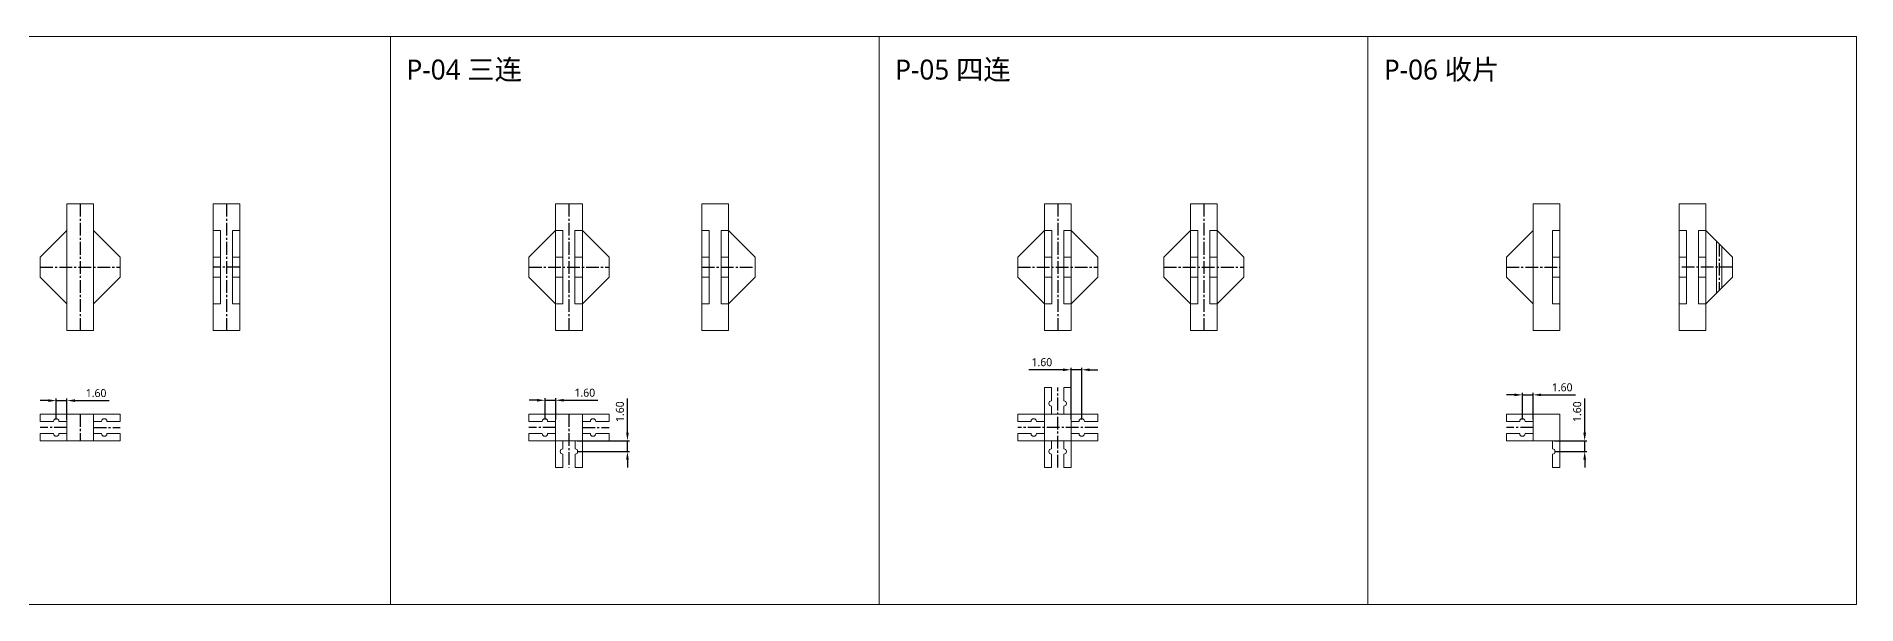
# Model space of a CAD drawing. Header units: millimetres. Extents: x 802 to 1336, y 683 to 768.
# Drawn here: x 1063 to 1335.9, y 682.5 to 767.7 of the extents above; entities that cross this region are included whole.
import ezdxf

# ---------------------------------------------------------------- set-up
doc = ezdxf.new("R2010")
doc.units = ezdxf.units.MM
doc.header["$LTSCALE"] = 0.1
doc.header["$PDSIZE"] = -5
doc.linetypes.add('CENTER2', pattern=[28.575, 19.05, -3.175, 3.175, -3.175])
doc.layers.get('DEFPOINTS').update_dxf_attribs({"lineweight": 18})
doc.layers.add('LABEL_LINE', color=6, linetype='Continuous', lineweight=18)
doc.layers.add('SOLID_LINE', color=7, linetype='Continuous', lineweight=18)
doc.layers.add('参考', color=1, linetype='CENTER2')
doc.layers.add('注释', color=4, linetype='Continuous', lineweight=18, plot=False)
doc.styles.get("Standard").update_dxf_attribs({"font": ''})
doc.styles.get('Standard').set_extended_font_data('Microsoft YaHei')
doc.dimstyles.get("Standard").update_dxf_attribs({"dimtxt": 1.2, "dimasz": 1.2, "dimexe": 0.3, "dimexo": 0.3, "dimgap": 0.5, "dimtad": 1, "dimzin": 0, "dimdsep": 46, "dimtxsty": 'Standard', "dimcen": 0.09, "dimdle": 4, "dimclrd": 3, "dimclre": 3, "dimclrt": 6, "dimadec": 0, "dimazin": 0, "dimtfac": 1, "dimtmove": 0, "dimatfit": 3, "dimfxl": 1, "dimtolj": 1, "dimtzin": 0, "dimarcsym": 0})

# ---------------------------------------------------------------- blocks, each defined once
blk = doc.blocks.new('*D2')
at = {"layer": 'DEFPOINTS', "color": 3, "linetype": 'Continuous', "lineweight": -2}
for p, q in [((1064.74, 713.12), (1063.54, 713.12)), ((1065.94, 710.31), (1065.94, 713.42)), ((1065.94, 713.12), (1067.54, 713.12)), ((1067.54, 710.31), (1067.54, 713.42)), ((1068.74, 713.12), (1073.88, 713.12))]:
    blk.add_line(p, q, dxfattribs=at)
at = {"layer": 'DEFPOINTS', "color": 0}
for p in [(1067.54, 713.12), (1065.94, 710.01), (1067.54, 710.01)]:
    blk.add_point(p, dxfattribs=at)
at = {"layer": 'DEFPOINTS', "color": 3}
for points in [[(1064.74, 713.32), (1064.74, 712.92), (1065.94, 713.12)], [(1068.74, 713.32), (1068.74, 712.92), (1067.54, 713.12)]]:
    blk.add_solid(points, dxfattribs=at)
at = {"layer": 'DEFPOINTS', "color": 6, "insert": (1071.91, 714.24), "char_height": 1.2, "attachment_point": 5}
blk.add_mtext('\\A1;1.60', dxfattribs=at)
blk = doc.blocks.new('*D3')
at = {"layer": 'DEFPOINTS', "color": 3, "linetype": 'Continuous', "lineweight": -2}
for p, q in [((1138.02, 713.17), (1136.82, 713.17)), ((1139.22, 710.31), (1139.22, 713.47)), ((1139.22, 713.17), (1140.82, 713.17)), ((1140.82, 710.31), (1140.82, 713.47)), ((1142.02, 713.17), (1147.16, 713.17))]:
    blk.add_line(p, q, dxfattribs=at)
at = {"layer": 'DEFPOINTS', "color": 0}
for p in [(1140.82, 713.17), (1139.22, 710.01), (1140.82, 710.01)]:
    blk.add_point(p, dxfattribs=at)
at = {"layer": 'DEFPOINTS', "color": 3}
for points in [[(1138.02, 713.37), (1138.02, 712.97), (1139.22, 713.17)], [(1142.02, 713.37), (1142.02, 712.97), (1140.82, 713.17)]]:
    blk.add_solid(points, dxfattribs=at)
at = {"layer": 'DEFPOINTS', "color": 6, "insert": (1145.19, 714.29), "char_height": 1.2, "attachment_point": 5}
blk.add_mtext('\\A1;1.60', dxfattribs=at)
blk = doc.blocks.new('*D4')
at = {"layer": 'DEFPOINTS', "color": 3, "linetype": 'Continuous', "lineweight": -2}
for p, q in [((1151.58, 708.29), (1151.58, 713.43)), ((1144.04, 707.09), (1151.88, 707.09)), ((1151.58, 705.49), (1151.58, 707.09)), ((1144.04, 705.49), (1151.88, 705.49)), ((1151.58, 704.29), (1151.58, 703.09))]:
    blk.add_line(p, q, dxfattribs=at)
at = {"layer": 'DEFPOINTS', "color": 0}
for p in [(1143.74, 707.09), (1151.58, 707.09), (1143.74, 705.49)]:
    blk.add_point(p, dxfattribs=at)
at = {"layer": 'DEFPOINTS', "color": 3}
for points in [[(1151.38, 708.29), (1151.78, 708.29), (1151.58, 707.09)], [(1151.38, 704.29), (1151.78, 704.29), (1151.58, 705.49)]]:
    blk.add_solid(points, dxfattribs=at)
at = {"layer": 'DEFPOINTS', "color": 6, "insert": (1150.46, 711.46), "char_height": 1.2, "attachment_point": 5, "rotation": 90}
blk.add_mtext('\\A1;1.60', dxfattribs=at)
blk = doc.blocks.new('*D5')
at = {"layer": 'DEFPOINTS', "color": 3, "linetype": 'Continuous', "lineweight": -2}
for p, q in [((1218.09, 710.31), (1218.09, 718.04)), ((1219.69, 710.31), (1219.69, 718.04)), ((1216.89, 717.74), (1211.75, 717.74)), ((1219.69, 717.74), (1218.09, 717.74)), ((1220.89, 717.74), (1222.09, 717.74))]:
    blk.add_line(p, q, dxfattribs=at)
at = {"layer": 'DEFPOINTS', "color": 0}
for p in [(1218.09, 717.74), (1218.09, 710.01), (1219.69, 710.01)]:
    blk.add_point(p, dxfattribs=at)
at = {"layer": 'DEFPOINTS', "color": 3}
for points in [[(1216.89, 717.94), (1216.89, 717.54), (1218.09, 717.74)], [(1220.89, 717.94), (1220.89, 717.54), (1219.69, 717.74)]]:
    blk.add_solid(points, dxfattribs=at)
at = {"layer": 'DEFPOINTS', "color": 6, "insert": (1213.72, 718.87), "char_height": 1.2, "attachment_point": 5}
blk.add_mtext('\\A1;1.60', dxfattribs=at)
blk = doc.blocks.new('*D6')
at = {"layer": 'DEFPOINTS', "color": 3, "linetype": 'Continuous', "lineweight": -2}
for p, q in [((1284.57, 713.98), (1283.37, 713.98)), ((1285.77, 710.31), (1285.77, 714.28)), ((1285.77, 713.98), (1287.37, 713.98)), ((1287.37, 710.31), (1287.37, 714.28)), ((1288.57, 713.98), (1293.71, 713.98))]:
    blk.add_line(p, q, dxfattribs=at)
at = {"layer": 'DEFPOINTS', "color": 0}
for p in [(1287.37, 713.98), (1285.77, 710.01), (1287.37, 710.01)]:
    blk.add_point(p, dxfattribs=at)
at = {"layer": 'DEFPOINTS', "color": 3}
for points in [[(1284.57, 714.18), (1284.57, 713.78), (1285.77, 713.98)], [(1288.57, 714.18), (1288.57, 713.78), (1287.37, 713.98)]]:
    blk.add_solid(points, dxfattribs=at)
at = {"layer": 'DEFPOINTS', "color": 6, "insert": (1291.74, 715.1), "char_height": 1.2, "attachment_point": 5}
blk.add_mtext('\\A1;1.60', dxfattribs=at)
blk = doc.blocks.new('*D7')
at = {"layer": 'DEFPOINTS', "color": 3, "linetype": 'Continuous', "lineweight": -2}
for p, q in [((1295.11, 708.29), (1295.11, 713.43)), ((1290.59, 707.09), (1295.41, 707.09)), ((1295.11, 705.49), (1295.11, 707.09)), ((1290.59, 705.49), (1295.41, 705.49)), ((1295.11, 704.29), (1295.11, 703.09))]:
    blk.add_line(p, q, dxfattribs=at)
at = {"layer": 'DEFPOINTS', "color": 0}
for p in [(1290.29, 707.09), (1295.11, 707.09), (1290.29, 705.49)]:
    blk.add_point(p, dxfattribs=at)
at = {"layer": 'DEFPOINTS', "color": 3}
for points in [[(1294.91, 708.29), (1295.31, 708.29), (1295.11, 707.09)], [(1294.91, 704.29), (1295.31, 704.29), (1295.11, 705.49)]]:
    blk.add_solid(points, dxfattribs=at)
at = {"layer": 'DEFPOINTS', "color": 6, "insert": (1293.99, 711.46), "char_height": 1.2, "attachment_point": 5, "rotation": 90}
blk.add_mtext('\\A1;1.60', dxfattribs=at)

msp = doc.modelspace()

# ---------------------------------------------------------------- linework, layer by layer
at = {"layer": 'DEFPOINTS'}
for p, q in [((1215.171, 715.088), (1214.091, 715.088)), ((1214.091, 711.088), (1214.091, 715.088)), ((1218.091, 715.088), (1217.011, 715.088)), ((1218.091, 711.088), (1218.091, 715.088)), ((1063.54, 711.088), (1063.54, 710.008)), ((1075.54, 711.088), (1075.54, 710.008)), ((1136.816, 711.088), (1136.816, 710.008)), ((1148.816, 711.088), (1148.816, 710.008)), ((1210.091, 711.088), (1210.091, 710.008)), ((1222.091, 711.088), (1222.091, 710.008)), ((1283.367, 711.088), (1283.367, 710.008)), ((1287.367, 711.088), (1283.367, 711.088)), ((1063.54, 708.168), (1063.54, 707.088)), ((1075.54, 708.168), (1075.54, 707.088)), ((1136.816, 708.168), (1136.816, 707.088)), ((1140.816, 707.088), (1140.816, 703.088)), ((1144.816, 707.088), (1144.816, 703.088)), ((1148.816, 708.168), (1148.816, 707.088)), ((1210.091, 708.168), (1210.091, 707.088)), ((1214.091, 707.088), (1214.091, 703.088)), ((1218.091, 707.088), (1218.091, 703.088)), ((1222.091, 708.168), (1222.091, 707.088)), ((1283.367, 708.168), (1283.367, 707.088)), ((1283.367, 707.088), (1287.367, 707.088)), ((1291.367, 707.088), (1291.367, 703.088)), ((1141.896, 703.088), (1140.816, 703.088)), ((1144.816, 703.088), (1143.736, 703.088)), ((1215.171, 703.088), (1214.091, 703.088)), ((1218.091, 703.088), (1217.011, 703.088)), ((1291.367, 703.088), (1290.287, 703.088))]:
    msp.add_line(p, q, dxfattribs=at)
for points in [[(1067.54, 742.613), (1071.54, 742.613), (1071.54, 723.613), (1067.54, 723.613)], [(1140.816, 742.613), (1144.816, 742.613), (1144.816, 723.613), (1140.816, 723.613)], [(1214.091, 742.613), (1218.091, 742.613), (1218.091, 723.613), (1214.091, 723.613)], [(1287.367, 742.613), (1291.367, 742.613), (1291.367, 723.613), (1287.367, 723.613)], [(1287.367, 711.088), (1291.367, 711.088), (1291.367, 707.088), (1287.367, 707.088)]]:
    msp.add_lwpolyline(points, close=True, dxfattribs=at)
for centre, start, end in [((1215.171, 712.688), 90, 270), ((1217.011, 712.688), 270, 90), ((1065.94, 710.008), 360, 180), ((1073.14, 710.008), 0, 180), ((1139.216, 710.008), 360, 180), ((1146.416, 710.008), 0, 180), ((1212.491, 710.008), 360, 180), ((1219.691, 710.008), 0, 180), ((1285.767, 710.008), 360, 180), ((1065.94, 708.168), 180, 0), ((1073.14, 708.168), 180, 0), ((1139.216, 708.168), 180, 0), ((1146.416, 708.168), 180, 0), ((1212.491, 708.168), 180, 0), ((1219.691, 708.168), 180, 0), ((1285.767, 708.168), 180, 0), ((1141.896, 705.488), 90, 270), ((1143.736, 705.488), 270, 90), ((1215.171, 705.488), 90, 270), ((1217.011, 705.488), 270, 90), ((1290.287, 705.488), 270, 90)]:
    msp.add_arc(centre, 0.4, start, end, dxfattribs=at)
at = {"layer": 'LABEL_LINE'}
for points in [[(1042.78, 767.717), (1116.055, 767.717), (1116.055, 682.541), (1042.78, 682.541)], [(1116.055, 767.717), (1189.331, 767.717), (1189.331, 682.541), (1116.055, 682.541)], [(1189.331, 767.717), (1262.606, 767.717), (1262.606, 682.541), (1189.331, 682.541)], [(1262.606, 767.717), (1335.882, 767.717), (1335.882, 682.541), (1262.606, 682.541)]]:
    msp.add_lwpolyline(points, close=True, dxfattribs=at)
at = {"layer": 'SOLID_LINE'}
for p, q in [((1089.454, 723.613), (1089.454, 742.613)), ((1089.454, 742.613), (1093.454, 742.613)), ((1093.454, 742.613), (1093.454, 723.613)), ((1162.73, 723.613), (1162.73, 742.613)), ((1162.73, 742.613), (1166.73, 742.613)), ((1166.73, 742.613), (1166.73, 723.613)), ((1236.005, 723.613), (1236.005, 742.613)), ((1236.005, 742.613), (1240.005, 742.613)), ((1240.005, 742.613), (1240.005, 723.613)), ((1309.281, 723.613), (1309.281, 742.613)), ((1309.281, 742.613), (1313.281, 742.613)), ((1313.281, 742.613), (1313.281, 723.613)), ((1067.54, 738.613), (1063.54, 734.613)), ((1071.54, 738.613), (1075.54, 734.613)), ((1089.454, 738.613), (1090.554, 738.613)), ((1090.554, 738.613), (1090.554, 727.613)), ((1093.454, 738.613), (1092.354, 738.613)), ((1092.354, 738.613), (1092.354, 727.613)), ((1140.816, 738.613), (1136.816, 734.613)), ((1140.816, 738.613), (1141.916, 738.613)), ((1141.916, 738.613), (1141.916, 727.613)), ((1144.816, 738.613), (1143.716, 738.613)), ((1143.716, 738.613), (1143.716, 727.613)), ((1144.816, 738.613), (1148.816, 734.613)), ((1162.73, 738.613), (1163.83, 738.613)), ((1163.83, 738.613), (1163.83, 727.613)), ((1166.73, 738.613), (1165.63, 738.613)), ((1165.63, 738.613), (1165.63, 727.613)), ((1166.73, 738.613), (1170.73, 734.613)), ((1214.091, 738.613), (1210.091, 734.613)), ((1214.091, 738.613), (1215.191, 738.613)), ((1215.191, 738.613), (1215.191, 727.613)), ((1218.091, 738.613), (1216.991, 738.613)), ((1216.991, 738.613), (1216.991, 727.613)), ((1218.091, 738.613), (1222.091, 734.613)), ((1236.005, 738.613), (1232.005, 734.613)), ((1236.005, 738.613), (1237.105, 738.613)), ((1237.105, 738.613), (1237.105, 727.613)), ((1240.005, 738.613), (1238.905, 738.613)), ((1238.905, 738.613), (1238.905, 727.613)), ((1240.005, 738.613), (1244.005, 734.613)), ((1287.367, 738.613), (1283.367, 734.613)), ((1291.367, 738.613), (1290.267, 738.613)), ((1290.267, 738.613), (1290.267, 727.613)), ((1309.281, 738.613), (1310.381, 738.613)), ((1310.381, 738.613), (1310.381, 727.613)), ((1313.281, 738.613), (1312.181, 738.613)), ((1312.181, 738.613), (1312.181, 727.613)), ((1313.281, 738.613), (1317.281, 734.613)), ((1314.881, 737.013), (1314.881, 729.213)), ((1063.54, 734.613), (1063.54, 731.613)), ((1075.54, 734.613), (1075.54, 731.613)), ((1089.454, 734.613), (1090.554, 734.613)), ((1089.454, 734.613), (1090.554, 734.613)), ((1093.454, 734.613), (1092.354, 734.613)), ((1093.454, 734.613), (1092.354, 734.613)), ((1136.816, 734.613), (1136.816, 731.613)), ((1140.816, 734.613), (1141.916, 734.613)), ((1140.816, 734.613), (1141.916, 734.613)), ((1144.816, 734.613), (1143.716, 734.613)), ((1144.816, 734.613), (1143.716, 734.613)), ((1148.816, 734.613), (1148.816, 731.613)), ((1162.73, 734.613), (1163.83, 734.613)), ((1162.73, 734.613), (1163.83, 734.613)), ((1166.73, 734.613), (1165.63, 734.613)), ((1166.73, 734.613), (1165.63, 734.613)), ((1170.73, 734.613), (1170.73, 731.613)), ((1210.091, 734.613), (1210.091, 731.613)), ((1214.091, 734.613), (1215.191, 734.613)), ((1214.091, 734.613), (1215.191, 734.613)), ((1218.091, 734.613), (1216.991, 734.613)), ((1218.091, 734.613), (1216.991, 734.613)), ((1222.091, 734.613), (1222.091, 731.613)), ((1232.005, 734.613), (1232.005, 731.613)), ((1236.005, 734.613), (1237.105, 734.613)), ((1236.005, 734.613), (1237.105, 734.613)), ((1240.005, 734.613), (1238.905, 734.613)), ((1240.005, 734.613), (1238.905, 734.613)), ((1244.005, 734.613), (1244.005, 731.613)), ((1283.367, 734.613), (1283.367, 731.613)), ((1291.367, 734.613), (1290.267, 734.613)), ((1291.367, 734.613), (1290.267, 734.613)), ((1309.281, 734.613), (1310.381, 734.613)), ((1309.281, 734.613), (1310.381, 734.613)), ((1313.281, 734.613), (1312.181, 734.613)), ((1313.281, 734.613), (1312.181, 734.613)), ((1315.681, 736.213), (1315.681, 730.013)), ((1317.281, 734.613), (1317.281, 731.613)), ((1067.54, 727.613), (1063.54, 731.613)), ((1071.54, 727.613), (1075.54, 731.613)), ((1089.454, 731.613), (1090.554, 731.613)), ((1089.454, 731.613), (1090.554, 731.613)), ((1093.454, 731.613), (1092.354, 731.613)), ((1093.454, 731.613), (1092.354, 731.613)), ((1140.816, 727.613), (1136.816, 731.613)), ((1140.816, 731.613), (1141.916, 731.613)), ((1140.816, 731.613), (1141.916, 731.613)), ((1144.816, 731.613), (1143.716, 731.613)), ((1144.816, 731.613), (1143.716, 731.613)), ((1144.816, 727.613), (1148.816, 731.613)), ((1162.73, 731.613), (1163.83, 731.613)), ((1162.73, 731.613), (1163.83, 731.613)), ((1166.73, 731.613), (1165.63, 731.613)), ((1166.73, 731.613), (1165.63, 731.613)), ((1166.73, 727.613), (1170.73, 731.613)), ((1214.091, 727.613), (1210.091, 731.613)), ((1214.091, 731.613), (1215.191, 731.613)), ((1214.091, 731.613), (1215.191, 731.613)), ((1218.091, 731.613), (1216.991, 731.613)), ((1218.091, 731.613), (1216.991, 731.613)), ((1218.091, 727.613), (1222.091, 731.613)), ((1236.005, 727.613), (1232.005, 731.613)), ((1236.005, 731.613), (1237.105, 731.613)), ((1236.005, 731.613), (1237.105, 731.613)), ((1240.005, 731.613), (1238.905, 731.613)), ((1240.005, 731.613), (1238.905, 731.613)), ((1240.005, 727.613), (1244.005, 731.613)), ((1287.367, 727.613), (1283.367, 731.613)), ((1291.367, 731.613), (1290.267, 731.613)), ((1291.367, 731.613), (1290.267, 731.613)), ((1309.281, 731.613), (1310.381, 731.613)), ((1309.281, 731.613), (1310.381, 731.613)), ((1313.281, 731.613), (1312.181, 731.613)), ((1313.281, 731.613), (1312.181, 731.613)), ((1313.281, 727.613), (1317.281, 731.613)), ((1089.454, 727.613), (1090.554, 727.613)), ((1093.454, 727.613), (1092.354, 727.613)), ((1140.816, 727.613), (1141.916, 727.613)), ((1144.816, 727.613), (1143.716, 727.613)), ((1162.73, 727.613), (1163.83, 727.613)), ((1166.73, 727.613), (1165.63, 727.613)), ((1214.091, 727.613), (1215.191, 727.613)), ((1218.091, 727.613), (1216.991, 727.613)), ((1236.005, 727.613), (1237.105, 727.613)), ((1240.005, 727.613), (1238.905, 727.613)), ((1291.367, 727.613), (1290.267, 727.613)), ((1309.281, 727.613), (1310.381, 727.613)), ((1313.281, 727.613), (1312.181, 727.613)), ((1089.454, 723.613), (1093.454, 723.613)), ((1162.73, 723.613), (1166.73, 723.613)), ((1236.005, 723.613), (1240.005, 723.613)), ((1309.281, 723.613), (1313.281, 723.613)), ((1215.171, 713.088), (1215.171, 715.088)), ((1217.011, 713.088), (1217.011, 715.088)), ((1069.54, 711.088), (1063.54, 711.088)), ((1065.54, 710.008), (1063.54, 710.008)), ((1067.54, 710.008), (1066.34, 710.008)), ((1069.54, 711.088), (1075.54, 711.088)), ((1071.54, 710.008), (1072.74, 710.008)), ((1073.54, 710.008), (1075.54, 710.008)), ((1142.816, 711.088), (1136.816, 711.088)), ((1138.816, 710.008), (1136.816, 710.008)), ((1140.816, 710.008), (1139.616, 710.008)), ((1142.816, 711.088), (1148.816, 711.088)), ((1144.816, 710.008), (1146.016, 710.008)), ((1146.816, 710.008), (1148.816, 710.008)), ((1216.091, 711.088), (1210.091, 711.088)), ((1212.091, 710.008), (1210.091, 710.008)), ((1214.091, 710.008), (1212.891, 710.008)), ((1215.171, 711.088), (1215.171, 712.288)), ((1216.091, 711.088), (1222.091, 711.088)), ((1217.011, 711.088), (1217.011, 712.288)), ((1218.091, 710.008), (1219.291, 710.008)), ((1220.091, 710.008), (1222.091, 710.008)), ((1285.367, 710.008), (1283.367, 710.008)), ((1287.367, 710.008), (1286.167, 710.008)), ((1065.54, 708.168), (1063.54, 708.168)), ((1069.54, 707.088), (1063.54, 707.088)), ((1067.54, 708.168), (1066.34, 708.168)), ((1069.54, 707.088), (1075.54, 707.088)), ((1071.54, 708.168), (1072.74, 708.168)), ((1073.54, 708.168), (1075.54, 708.168)), ((1138.816, 708.168), (1136.816, 708.168)), ((1142.816, 707.088), (1136.816, 707.088)), ((1140.816, 708.168), (1139.616, 708.168)), ((1141.896, 707.088), (1141.896, 705.888)), ((1142.816, 707.088), (1148.816, 707.088)), ((1143.736, 707.088), (1143.736, 705.888)), ((1144.816, 708.168), (1146.016, 708.168)), ((1146.816, 708.168), (1148.816, 708.168)), ((1212.091, 708.168), (1210.091, 708.168)), ((1216.091, 707.088), (1210.091, 707.088)), ((1214.091, 708.168), (1212.891, 708.168)), ((1215.171, 707.088), (1215.171, 705.888)), ((1216.091, 707.088), (1222.091, 707.088)), ((1217.011, 707.088), (1217.011, 705.888)), ((1218.091, 708.168), (1219.291, 708.168)), ((1220.091, 708.168), (1222.091, 708.168)), ((1285.367, 708.168), (1283.367, 708.168)), ((1287.367, 708.168), (1286.167, 708.168)), ((1290.287, 707.088), (1290.287, 705.888)), ((1141.896, 705.088), (1141.896, 703.088)), ((1143.736, 705.088), (1143.736, 703.088)), ((1215.171, 705.088), (1215.171, 703.088)), ((1217.011, 705.088), (1217.011, 703.088)), ((1290.287, 705.088), (1290.287, 703.088))]:
    msp.add_line(p, q, dxfattribs=at)
for points in [[(1067.54, 707.088), (1067.54, 711.088)], [(1071.54, 707.088), (1071.54, 711.088)], [(1140.816, 707.088), (1140.816, 711.088)], [(1144.816, 707.088), (1144.816, 711.088)], [(1214.091, 707.088), (1214.091, 711.088)], [(1218.091, 707.088), (1218.091, 711.088)], [(1287.367, 707.088), (1287.367, 711.088)], [(1287.367, 707.088), (1291.367, 707.088)]]:
    msp.add_lwpolyline(points, dxfattribs=at)
at = {"layer": '参考'}
for p, q in [((1069.54, 742.613), (1069.54, 723.613)), ((1091.454, 742.613), (1091.454, 723.613)), ((1142.816, 742.613), (1142.816, 723.613)), ((1216.091, 742.613), (1216.091, 723.613)), ((1238.005, 742.613), (1238.005, 723.613)), ((1315.281, 736.613), (1315.281, 729.613)), ((1063.54, 733.113), (1075.54, 733.113)), ((1093.454, 733.113), (1089.454, 733.113)), ((1136.816, 733.113), (1148.816, 733.113)), ((1162.73, 733.113), (1170.73, 733.113)), ((1210.091, 733.113), (1222.091, 733.113)), ((1232.005, 733.113), (1244.005, 733.113)), ((1283.367, 733.113), (1291.367, 733.113)), ((1317.281, 733.113), (1309.281, 733.113)), ((1216.091, 703.088), (1216.091, 715.088)), ((1069.54, 711.088), (1069.54, 707.088)), ((1142.816, 711.088), (1142.816, 703.088)), ((1067.54, 709.088), (1063.54, 709.088)), ((1071.54, 709.088), (1075.54, 709.088)), ((1140.816, 709.088), (1136.816, 709.088)), ((1144.816, 709.088), (1148.816, 709.088)), ((1222.091, 709.088), (1210.091, 709.088)), ((1287.367, 709.088), (1283.367, 709.088))]:
    msp.add_line(p, q, dxfattribs=at)

# ---------------------------------------------------------------- texts
at = {"layer": '注释'}
for s, p in [('P-04 三连', (1118.465, 761.244)), ('P-05 四连', (1191.741, 761.244)), ('P-06 收片', (1265.016, 761.244))]:
    msp.add_text(s, height=3, dxfattribs=at).set_placement(p)

# ---------------------------------------------------------------- dimensions: what is measured, and where the dimension line sits
at = {"layer": 'DEFPOINTS'}
for base, p1, p2, picture, middle in [((1218.091, 717.745), (1219.691, 710.008), (1218.091, 710.008), '*D5', (1213.721, 718.868)), ((1140.816, 713.167), (1139.216, 710.008), (1140.816, 710.008), '*D3', (1145.186, 714.29)), ((1287.367, 713.981), (1285.767, 710.008), (1287.367, 710.008), '*D6', (1291.737, 715.104)), ((1067.54, 713.12), (1065.94, 710.008), (1067.54, 710.008), '*D2', (1071.911, 714.244))]:
    dim = msp.add_linear_dim(base=base, p1=p1, p2=p2, dimstyle='Standard', dxfattribs=at)
    dim.commit()
    dim.dimension.update_dxf_attribs({"geometry": picture, "text_midpoint": middle})
for base, p1, p2, picture, middle in [((1151.579, 707.088), (1143.736, 705.488), (1143.736, 707.088), '*D4', (1150.456, 711.459)), ((1295.113, 707.088), (1290.287, 705.488), (1290.287, 707.088), '*D7', (1293.989, 711.459))]:
    dim = msp.add_linear_dim(base=base, p1=p1, p2=p2, angle=90, dimstyle='Standard', dxfattribs=at)
    dim.commit()
    dim.dimension.update_dxf_attribs({"geometry": picture, "text_midpoint": middle})

doc.saveas('drawing.dxf')
